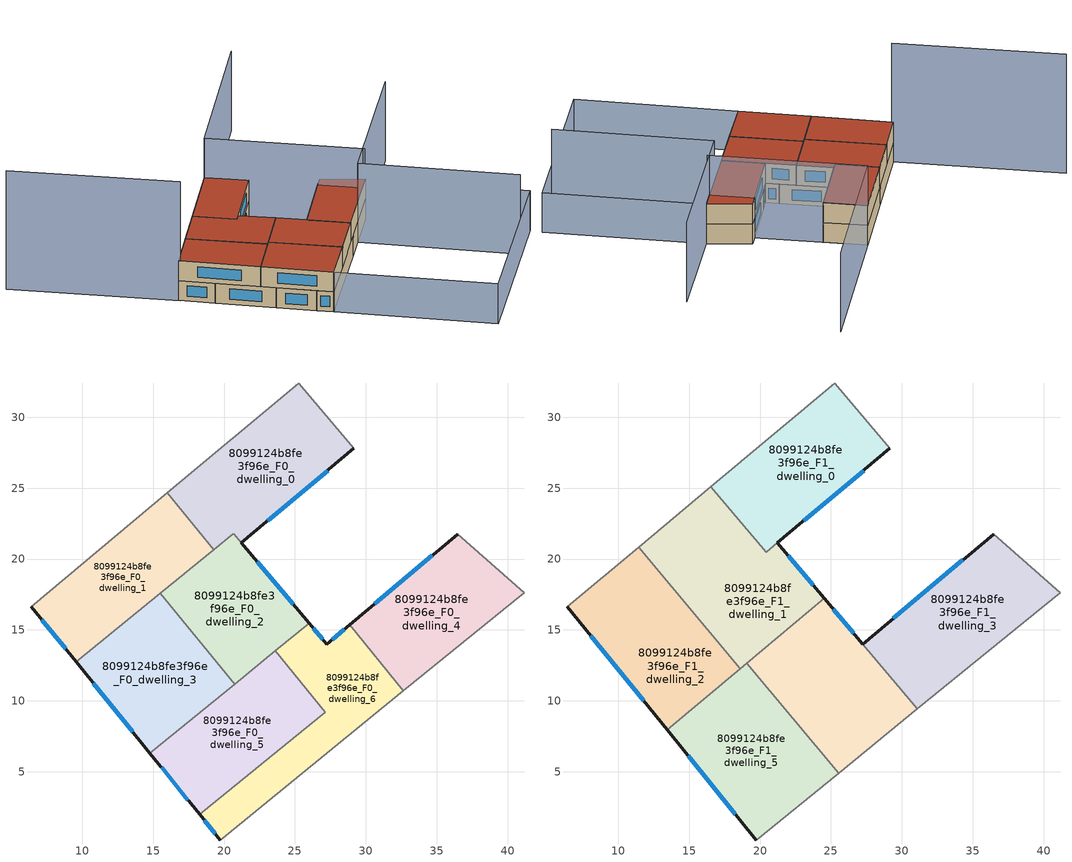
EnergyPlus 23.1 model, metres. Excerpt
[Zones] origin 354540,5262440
8099124b8fe3f96e_F0_dwelling_0
 floor ground (EU_floor_Construction): 25.26,32.42 29.16,27.81 21.22,21.14 20.67,21.8 19.28,20.66 16.01,24.67 z0
 wall outside (EU_wall_Construction): 21.22,21.14 29.16,27.81 z0:3
 wall to 8099124b8fe3f96e_F0_dwelling_1 (EU_wall_Construction): 16.01,24.67 19.28,20.66 z0:3
 wall adiabatic (EU_wall_Construction): 29.16,27.81 25.26,32.42 16.01,24.67 z0:3
 wall to 8099124b8fe3f96e_F0_dwelling_2 (EU_wall_Construction): 19.28,20.66 20.67,21.79 / 20.67,21.8 21.22,21.14 z0:3
 window (EU_Window_Construction): 23.09,22.71 27.3,26.24 z0.7:2.3
 ceiling adiabatic (EU_roof_Construction): 19.87,21.14 16.54,25.11 16.01,24.67 19.27,20.66 z3
8099124b8fe3f96e_F0_dwelling_1
 floor ground (EU_floor_Construction): 16.01,24.67 19.28,20.66 9.56,12.75 6.42,16.64 z0
 wall outside (EU_wall_Construction): 6.42,16.64 9.56,12.75 z0:3
 wall adiabatic (EU_wall_Construction): 16.01,24.67 6.42,16.64 z0:3
 wall to 8099124b8fe3f96e_F0_dwelling_3 (EU_wall_Construction): 9.56,12.75 15.52,17.6 z0:3
 wall to 8099124b8fe3f96e_F0_dwelling_2 (EU_wall_Construction): 15.52,17.6 19.27,20.66 z0:3
 window (EU_Window_Construction): 7.15,15.73 8.82,13.67 z0.7:2.3
 ceiling adiabatic (EU_roof_Construction): 19.27,20.66 16.01,24.67 11.44,20.85 14.71,16.94 z3
8099124b8fe3f96e_F0_dwelling_2
 floor ground (EU_floor_Construction): 20.67,21.79 26.01,15.47 20.74,11.19 15.52,17.6 z0
 wall outside (EU_wall_Construction): 26.01,15.47 21.22,21.14 z0:3
 wall to 8099124b8fe3f96e_F0_dwelling_3 (EU_wall_Construction): 15.52,17.6 20.74,11.19 z0:3
 wall to 8099124b8fe3f96e_F0_dwelling_5 (EU_wall_Construction): 20.74,11.19 23.62,13.53 z0:3
 wall to 8099124b8fe3f96e_F0_dwelling_6 (EU_wall_Construction): 23.62,13.53 26.01,15.47 z0:3
 window (EU_Window_Construction): 24.89,16.8 22.35,19.81 z0.7:2.3
 ceiling adiabatic (EU_roof_Construction): 26.01,15.47 24.53,17.23 19.35,12.9 20.74,11.19 z3
8099124b8fe3f96e_F0_dwelling_3
 floor ground (EU_floor_Construction): 15.52,17.6 20.74,11.19 14.77,6.32 9.56,12.75 z0
 wall outside (EU_wall_Construction): 9.56,12.75 14.77,6.32 z0:3
 wall to 8099124b8fe3f96e_F0_dwelling_5 (EU_wall_Construction): 14.77,6.32 20.74,11.19 z0:3
 window (EU_Window_Construction): 10.79,11.24 13.55,7.83 z0.7:2.3
 ceiling adiabatic (EU_roof_Construction): 20.74,11.19 19.35,12.9 19.06,12.65 20.47,10.96 z3
8099124b8fe3f96e_F0_dwelling_4
 floor ground (EU_floor_Construction): 41.16,17.63 32.65,10.7 28.86,15.36 36.47,21.75 z0
 wall outside (EU_wall_Construction): 36.47,21.75 28.86,15.36 z0:3
 wall adiabatic (EU_wall_Construction): 32.65,10.7 41.16,17.63 36.47,21.75 z0:3
 wall to 8099124b8fe3f96e_F0_dwelling_6 (EU_wall_Construction): 28.86,15.36 32.65,10.7 z0:3
 window (EU_Window_Construction): 34.69,20.25 30.65,16.86 z0.7:2.3
8099124b8fe3f96e_F0_dwelling_5
 floor ground (EU_floor_Construction): 23.62,13.53 27.14,9.21 18.28,1.99 14.77,6.32 z0
 wall outside (EU_wall_Construction): 14.77,6.32 18.28,1.99 z0:3
 wall to 8099124b8fe3f96e_F0_dwelling_6 (EU_wall_Construction): 18.28,1.99 27.14,9.21 23.62,13.53 z0:3
 window (EU_Window_Construction): 15.59,5.3 17.45,3.01 z0.7:2.3
8099124b8fe3f96e_F0_dwelling_6
 floor ground (EU_floor_Construction): 28.86,15.36 32.65,10.7 19.74,0.18 18.28,1.99 27.14,9.21 23.62,13.53 26.01,15.47 27.25,14.01 z0
 wall outside (EU_wall_Construction): 28.86,15.36 27.25,14.01 26.01,15.47 / 18.28,1.99 19.74,0.18 z0:3
 wall adiabatic (EU_wall_Construction): 19.74,0.18 32.65,10.7 z0:3
 window (EU_Window_Construction): 26.96,14.35 26.3,15.13 / 28.48,15.04 27.63,14.33 / 18.62,1.57 19.39,0.61 z0.7:2.3
8099124b8fe3f96e_F1_dwelling_0
 floor to 8099124b8fe3f96e_F0_dwelling_0 (EU_floor_Construction): 25.26,32.42 29.16,27.81 21.22,21.14 20.67,21.8 19.87,21.14 16.54,25.11 z3
 floor to 8099124b8fe3f96e_F0_dwelling_2 (EU_floor_Construction): 20.67,21.79 21.22,21.14 20.43,20.47 19.87,21.14 z3
 wall outside (EU_wall_Construction): 21.22,21.14 29.16,27.81 z3:6
 wall adiabatic (EU_wall_Construction): 29.16,27.81 25.26,32.42 16.54,25.11 z3:6
 wall to 8099124b8fe3f96e_F1_dwelling_1 (EU_wall_Construction): 16.54,25.11 20.43,20.47 21.22,21.14 z3:6
 window (EU_Window_Construction): 23.09,22.71 27.3,26.24 z3.7:5.3
 roof outside (EU_roof_Construction): 29.16,27.81 25.26,32.42 16.54,25.11 20.43,20.47 z6
8099124b8fe3f96e_F1_dwelling_1
 floor to 8099124b8fe3f96e_F0_dwelling_2 (EU_floor_Construction): 21.22,21.14 24.53,17.23 19.35,12.9 15.52,17.6 19.87,21.14 20.43,20.47 z3
 floor to 8099124b8fe3f96e_F0_dwelling_3 (EU_floor_Construction): 15.52,17.6 19.35,12.9 18.62,12.28 14.71,16.94 z3
 floor adiabatic (EU_floor_Construction): 16.54,25.11 19.87,21.14 14.71,16.94 11.44,20.85 z3
 wall outside (EU_wall_Construction): 24.53,17.23 21.22,21.14 z3:6
 wall to 8099124b8fe3f96e_F1_dwelling_2 (EU_wall_Construction): 11.44,20.85 18.62,12.28 z3:6
 wall adiabatic (EU_wall_Construction): 16.54,25.11 11.44,20.85 z3:6
 wall to 8099124b8fe3f96e_F1_dwelling_4 (EU_wall_Construction): 19.06,12.65 24.53,17.23 z3:6
 wall to 8099124b8fe3f96e_F1_dwelling_5 (EU_wall_Construction): 18.62,12.28 19.06,12.65 z3:6
 window (EU_Window_Construction): 23.75,18.15 22,20.22 z3.7:5.3
 roof outside (EU_roof_Construction): 24.53,17.23 21.22,21.14 20.43,20.47 16.54,25.11 11.44,20.85 18.62,12.28 z6
8099124b8fe3f96e_F1_dwelling_2
 floor to 8099124b8fe3f96e_F0_dwelling_1 (EU_floor_Construction): 11.44,20.85 14.71,16.94 9.56,12.75 6.42,16.64 z3
 floor to 8099124b8fe3f96e_F0_dwelling_3 (EU_floor_Construction): 14.71,16.94 18.62,12.28 13.45,7.95 9.56,12.75 z3
 wall outside (EU_wall_Construction): 6.42,16.64 13.45,7.95 z3:6
 wall adiabatic (EU_wall_Construction): 11.44,20.85 6.42,16.64 z3:6
 wall to 8099124b8fe3f96e_F1_dwelling_5 (EU_wall_Construction): 13.45,7.95 18.62,12.28 z3:6
 window (EU_Window_Construction): 8.07,14.6 11.8,9.99 z3.7:5.3
 roof outside (EU_roof_Construction): 18.62,12.28 11.44,20.85 6.42,16.64 13.45,7.95 z6
8099124b8fe3f96e_F1_dwelling_3
 floor to 8099124b8fe3f96e_F0_dwelling_4 (EU_floor_Construction): 41.16,17.63 32.65,10.7 28.86,15.36 36.47,21.75 z3
 floor to 8099124b8fe3f96e_F0_dwelling_6 (EU_floor_Construction): 28.86,15.36 32.65,10.7 31.09,9.43 27.25,14.01 z3
 wall outside (EU_wall_Construction): 36.47,21.75 27.25,14.01 z3:6
 wall to 8099124b8fe3f96e_F1_dwelling_4 (EU_wall_Construction): 27.25,14.01 31.09,9.43 z3:6
 wall adiabatic (EU_wall_Construction): 31.09,9.43 41.16,17.63 36.47,21.75 z3:6
 window (EU_Window_Construction): 34.31,19.93 29.41,15.83 z3.7:5.3
 roof outside (EU_roof_Construction): 41.16,17.63 36.47,21.75 27.25,14.01 31.09,9.43 z6
8099124b8fe3f96e_F1_dwelling_4
 floor to 8099124b8fe3f96e_F0_dwelling_6 (EU_floor_Construction): 27.25,14.01 31.09,9.43 25.54,4.91 24.05,6.69 27.14,9.21 23.62,13.53 26.01,15.47 z3
 floor to 8099124b8fe3f96e_F0_dwelling_5 (EU_floor_Construction): 23.62,13.53 27.14,9.21 24.05,6.69 20.47,10.96 z3
 floor adiabatic (EU_floor_Construction): 24.53,17.23 26.01,15.47 20.47,10.96 19.05,12.65 z3
 wall outside (EU_wall_Construction): 27.25,14.01 24.53,17.23 z3:6
 wall adiabatic (EU_wall_Construction): 25.54,4.91 31.09,9.43 z3:6
 wall to 8099124b8fe3f96e_F1_dwelling_5 (EU_wall_Construction): 19.05,12.65 25.54,4.91 z3:6
 window (EU_Window_Construction): 26.61,14.77 25.16,16.47 z3.7:5.3
 roof outside (EU_roof_Construction): 31.09,9.43 27.25,14.01 24.53,17.23 19.05,12.65 25.54,4.91 z6
8099124b8fe3f96e_F1_dwelling_5
 floor to 8099124b8fe3f96e_F0_dwelling_3 (EU_floor_Construction): 19.05,12.65 20.47,10.96 14.77,6.32 13.45,7.95 z3
 floor to 8099124b8fe3f96e_F0_dwelling_5 (EU_floor_Construction): 20.47,10.96 24.05,6.69 18.28,1.99 14.77,6.32 z3
 floor to 8099124b8fe3f96e_F0_dwelling_6 (EU_floor_Construction): 24.05,6.69 25.54,4.91 19.74,0.18 18.28,1.99 z3
 wall outside (EU_wall_Construction): 13.45,7.95 19.74,0.18 z3:6
 wall adiabatic (EU_wall_Construction): 19.74,0.18 25.54,4.91 z3:6
 window (EU_Window_Construction): 14.93,6.13 18.26,2.01 z3.7:5.3
 roof outside (EU_roof_Construction): 25.54,4.91 19.05,12.65 13.45,7.95 19.74,0.18 z6
shading: 19.74,0.19 41.17,17.63 / 41.17,17.63 55.29,0.29 / 55.29,0.29 33.86,-17.16 / 33.86,-17.16 19.74,0.19 z0:6; 49.65,-4.02 35.66,13.15 / 35.66,13.15 54.39,28.41 / 39.24,15.72 25.26,32.42 / 25.26,32.42 44.91,48.87 z0:12; 6.56,16.47 -8.7,34.54 z0:18
[Building]
EU S2 Campaign: North Axis=0; Terrain=City; Solar Distribution=FullExterior
[Site:Location]
Budapest.Ferenc.Liszt.Intl.AP: Latitude=47.437; Longitude=19.256; Time Zone=1; Elevation=185
[SizingPeriod:WeatherFileDays]
AnnualSizingPeriod: Begin Month=1; Begin Day of Month=1; End Month=12; End Day of Month=31; Day of Week for Start Day=Monday; Use Weather File Daylight Saving Period=No; Use Weather File Rain and Snow Indicators=No
[MATERIAL]
EU_InternalMass_Material: Roughness=MediumRough; Thickness=0.1; Conductivity=1; Density=1800; Specific Heat=900; Thermal Absorptance=0.9; Solar Absorptance=0.7; Visible Absorptance=0.7
[MATERIAL:NOMASS] Roughness=MediumRough; Thermal Absorptance=0.9; Solar Absorptance=0.7; Visible Absorptance=0.7
Name | Thermal Resistance
EU_wall_NoMass | 0.832559
EU_roof_NoMass | 1.39638
EU_floor_NoMass | 0.872794
[WINDOWMATERIAL:SIMPLEGLAZINGSYSTEM]
EU_Window_SimpleGlazing: UFactor=2.79869; Solar Heat Gain Coefficient=0.75; Visible Transmittance=0.75
[CONSTRUCTION]
EU_wall_Construction: EU_wall_NoMass
EU_roof_Construction: EU_roof_NoMass
EU_floor_Construction: EU_floor_NoMass
EU_Window_Construction: EU_Window_SimpleGlazing
EU_InternalMass_Construction: EU_InternalMass_Material
[ZONE] Type=1; Multiplier=1; Ceiling Height=autocalculate; Floor Area=autocalculate; Part of Total Floor Area=Yes
Name | Volume
8099124b8fe3f96e_F0_dwelling_0 | 215.283
8099124b8fe3f96e_F1_dwelling_0 | 206.713
8099124b8fe3f96e_F0_dwelling_1 | 191.002
8099124b8fe3f96e_F1_dwelling_1 | 239
8099124b8fe3f96e_F0_dwelling_2 | 166.68
8099124b8fe3f96e_F1_dwelling_2 | 222.853
8099124b8fe3f96e_F0_dwelling_3; 8099124b8fe3f96e_F0_dwelling_5 | 191.013
8099124b8fe3f96e_F1_dwelling_3 | 228.056
8099124b8fe3f96e_F0_dwelling_4 | 191.023
8099124b8fe3f96e_F1_dwelling_4 | 217.649
8099124b8fe3f96e_F1_dwelling_5 | 222.848
8099124b8fe3f96e_F0_dwelling_6 | 191.012
[INTERNALMASS] Construction=EU_InternalMass_Construction
Name | Zone or ZoneList | Surface Area
8099124b8fe3f96e_F0_dwelling_0_EU_InternalMass | 8099124b8fe3f96e_F0_dwelling_0 | 71.7628
8099124b8fe3f96e_F0_dwelling_1_EU_InternalMass | 8099124b8fe3f96e_F0_dwelling_1 | 63.6669
8099124b8fe3f96e_F0_dwelling_2_EU_InternalMass | 8099124b8fe3f96e_F0_dwelling_2 | 55.579
8099124b8fe3f96e_F0_dwelling_3_EU_InternalMass | 8099124b8fe3f96e_F0_dwelling_3 | 63.67
8099124b8fe3f96e_F0_dwelling_4_EU_InternalMass | 8099124b8fe3f96e_F0_dwelling_4 | 63.6738
8099124b8fe3f96e_F0_dwelling_5_EU_InternalMass | 8099124b8fe3f96e_F0_dwelling_5 | 63.6764
8099124b8fe3f96e_F0_dwelling_6_EU_InternalMass | 8099124b8fe3f96e_F0_dwelling_6 | 63.6707
8099124b8fe3f96e_F1_dwelling_0_EU_InternalMass | 8099124b8fe3f96e_F1_dwelling_0 | 68.9038
8099124b8fe3f96e_F1_dwelling_1_EU_InternalMass | 8099124b8fe3f96e_F1_dwelling_1 | 79.6692
8099124b8fe3f96e_F1_dwelling_2_EU_InternalMass | 8099124b8fe3f96e_F1_dwelling_2 | 74.2841
8099124b8fe3f96e_F1_dwelling_3_EU_InternalMass | 8099124b8fe3f96e_F1_dwelling_3 | 76.0187
8099124b8fe3f96e_F1_dwelling_4_EU_InternalMass | 8099124b8fe3f96e_F1_dwelling_4 | 72.5497
8099124b8fe3f96e_F1_dwelling_5_EU_InternalMass | 8099124b8fe3f96e_F1_dwelling_5 | 74.2827
[OTHEREQUIPMENT] Fuel Type=Electricity; Design Level Calculation Method=Watts/Area; Power per Zone Floor Area=1; Fraction Latent=0; Fraction Radiant=0; Fraction Lost=0; Carbon Dioxide Generation Rate=0; EndUse Subcategory=EU_Step8_InternalGains
Name | Zone or ZoneList or Space or SpaceList | Schedule
EU_Step8_InternalGain_8099124b8fe3f96e_F0_dwelling_0_f000 | 8099124b8fe3f96e_F0_dwelling_0 | EU_Step8_GainSchedule_8099124b8fe3f96e_F0_dwelling_0_f000
EU_Step8_InternalGain_8099124b8fe3f96e_F0_dwelling_1_f000 | 8099124b8fe3f96e_F0_dwelling_1 | EU_Step8_GainSchedule_8099124b8fe3f96e_F0_dwelling_1_f000
EU_Step8_InternalGain_8099124b8fe3f96e_F0_dwelling_2_f000 | 8099124b8fe3f96e_F0_dwelling_2 | EU_Step8_GainSchedule_8099124b8fe3f96e_F0_dwelling_2_f000
EU_Step8_InternalGain_8099124b8fe3f96e_F0_dwelling_3_f000 | 8099124b8fe3f96e_F0_dwelling_3 | EU_Step8_GainSchedule_8099124b8fe3f96e_F0_dwelling_3_f000
EU_Step8_InternalGain_8099124b8fe3f96e_F0_dwelling_4_f000 | 8099124b8fe3f96e_F0_dwelling_4 | EU_Step8_GainSchedule_8099124b8fe3f96e_F0_dwelling_4_f000
EU_Step8_InternalGain_8099124b8fe3f96e_F0_dwelling_5_f000 | 8099124b8fe3f96e_F0_dwelling_5 | EU_Step8_GainSchedule_8099124b8fe3f96e_F0_dwelling_5_f000
EU_Step8_InternalGain_8099124b8fe3f96e_F0_dwelling_6_f000 | 8099124b8fe3f96e_F0_dwelling_6 | EU_Step8_GainSchedule_8099124b8fe3f96e_F0_dwelling_6_f000
EU_Step8_InternalGain_8099124b8fe3f96e_F1_dwelling_0_f000 | 8099124b8fe3f96e_F1_dwelling_0 | EU_Step8_GainSchedule_8099124b8fe3f96e_F1_dwelling_0_f000
EU_Step8_InternalGain_8099124b8fe3f96e_F1_dwelling_1_f000 | 8099124b8fe3f96e_F1_dwelling_1 | EU_Step8_GainSchedule_8099124b8fe3f96e_F1_dwelling_1_f000
EU_Step8_InternalGain_8099124b8fe3f96e_F1_dwelling_2_f000 | 8099124b8fe3f96e_F1_dwelling_2 | EU_Step8_GainSchedule_8099124b8fe3f96e_F1_dwelling_2_f000
EU_Step8_InternalGain_8099124b8fe3f96e_F1_dwelling_3_f000 | 8099124b8fe3f96e_F1_dwelling_3 | EU_Step8_GainSchedule_8099124b8fe3f96e_F1_dwelling_3_f000
EU_Step8_InternalGain_8099124b8fe3f96e_F1_dwelling_4_f000 | 8099124b8fe3f96e_F1_dwelling_4 | EU_Step8_GainSchedule_8099124b8fe3f96e_F1_dwelling_4_f000
EU_Step8_InternalGain_8099124b8fe3f96e_F1_dwelling_5_f000 | 8099124b8fe3f96e_F1_dwelling_5 | EU_Step8_GainSchedule_8099124b8fe3f96e_F1_dwelling_5_f000
[ZONEVENTILATION:DESIGNFLOWRATE] Schedule=EU_AlwaysOn; Design Flow Rate Calculation Method=AirChanges/Hour; Air Changes per Hour=0.475469; Ventilation Type=Natural; Fan Pressure Rise=0; Fan Total Efficiency=1; Constant Term Coefficient=1; Temperature Term Coefficient=0; Velocity Term Coefficient=0; Velocity Squared Term Coefficient=0; Minimum Indoor Temperature=-100; Maximum Indoor Temperature=100; Delta Temperature=-100; Minimum Outdoor Temperature=-100; Maximum Outdoor Temperature=100; Maximum Wind Speed=40
Name | Zone or ZoneList or Space or SpaceList
EU_ConstantAir_8099124b8fe3f96e_F0_dwelling_0 | 8099124b8fe3f96e_F0_dwelling_0
EU_ConstantAir_8099124b8fe3f96e_F0_dwelling_1 | 8099124b8fe3f96e_F0_dwelling_1
EU_ConstantAir_8099124b8fe3f96e_F0_dwelling_2 | 8099124b8fe3f96e_F0_dwelling_2
EU_ConstantAir_8099124b8fe3f96e_F0_dwelling_3 | 8099124b8fe3f96e_F0_dwelling_3
EU_ConstantAir_8099124b8fe3f96e_F0_dwelling_4 | 8099124b8fe3f96e_F0_dwelling_4
EU_ConstantAir_8099124b8fe3f96e_F0_dwelling_5 | 8099124b8fe3f96e_F0_dwelling_5
EU_ConstantAir_8099124b8fe3f96e_F0_dwelling_6 | 8099124b8fe3f96e_F0_dwelling_6
EU_ConstantAir_8099124b8fe3f96e_F1_dwelling_0 | 8099124b8fe3f96e_F1_dwelling_0
EU_ConstantAir_8099124b8fe3f96e_F1_dwelling_1 | 8099124b8fe3f96e_F1_dwelling_1
EU_ConstantAir_8099124b8fe3f96e_F1_dwelling_2 | 8099124b8fe3f96e_F1_dwelling_2
EU_ConstantAir_8099124b8fe3f96e_F1_dwelling_3 | 8099124b8fe3f96e_F1_dwelling_3
EU_ConstantAir_8099124b8fe3f96e_F1_dwelling_4 | 8099124b8fe3f96e_F1_dwelling_4
EU_ConstantAir_8099124b8fe3f96e_F1_dwelling_5 | 8099124b8fe3f96e_F1_dwelling_5
[HVACTEMPLATE:THERMOSTAT] Constant Heating Setpoint=20; Constant Cooling Setpoint=50
EU_HeatOnly_8099124b8fe3f96e_F0_dwelling_0; EU_HeatOnly_8099124b8fe3f96e_F0_dwelling_1; EU_HeatOnly_8099124b8fe3f96e_F0_dwelling_2; EU_HeatOnly_8099124b8fe3f96e_F0_dwelling_3; EU_HeatOnly_8099124b8fe3f96e_F0_dwelling_4; EU_HeatOnly_8099124b8fe3f96e_F0_dwelling_5; EU_HeatOnly_8099124b8fe3f96e_F0_dwelling_6; EU_HeatOnly_8099124b8fe3f96e_F1_dwelling_0; EU_HeatOnly_8099124b8fe3f96e_F1_dwelling_1; EU_HeatOnly_8099124b8fe3f96e_F1_dwelling_2; EU_HeatOnly_8099124b8fe3f96e_F1_dwelling_3; EU_HeatOnly_8099124b8fe3f96e_F1_dwelling_4; EU_HeatOnly_8099124b8fe3f96e_F1_dwelling_5
[HVACTEMPLATE:ZONE:IDEALLOADSAIRSYSTEM] System Availability Schedule=EU_AlwaysOn; Maximum Heating Supply Air Temperature=50; Minimum Cooling Supply Air Temperature=13; Maximum Heating Supply Air Humidity Ratio=0.0156; Minimum Cooling Supply Air Humidity Ratio=0.0077; Heating Limit=NoLimit; Cooling Limit=NoLimit; Heating Availability Schedule=EU_AlwaysOn; Cooling Availability Schedule=EU_CoolingOff; Dehumidification Control Type=ConstantSensibleHeatRatio; Cooling Sensible Heat Ratio=0.7; Dehumidification Setpoint=60; Humidification Control Type=None; Humidification Setpoint=30; Outdoor Air Method=None; Outdoor Air Flow Rate per Person=0.00944; Outdoor Air Flow Rate per Zone Floor Area=0; Outdoor Air Flow Rate per Zone=0; Demand Controlled Ventilation Type=None; Outdoor Air Economizer Type=NoEconomizer; Heat Recovery Type=None; Sensible Heat Recovery Effectiveness=0.7; Latent Heat Recovery Effectiveness=0.65
Name | Template Thermostat
8099124b8fe3f96e_F0_dwelling_0 | EU_HeatOnly_8099124b8fe3f96e_F0_dwelling_0
8099124b8fe3f96e_F0_dwelling_1 | EU_HeatOnly_8099124b8fe3f96e_F0_dwelling_1
8099124b8fe3f96e_F0_dwelling_2 | EU_HeatOnly_8099124b8fe3f96e_F0_dwelling_2
8099124b8fe3f96e_F0_dwelling_3 | EU_HeatOnly_8099124b8fe3f96e_F0_dwelling_3
8099124b8fe3f96e_F0_dwelling_4 | EU_HeatOnly_8099124b8fe3f96e_F0_dwelling_4
8099124b8fe3f96e_F0_dwelling_5 | EU_HeatOnly_8099124b8fe3f96e_F0_dwelling_5
8099124b8fe3f96e_F0_dwelling_6 | EU_HeatOnly_8099124b8fe3f96e_F0_dwelling_6
8099124b8fe3f96e_F1_dwelling_0 | EU_HeatOnly_8099124b8fe3f96e_F1_dwelling_0
8099124b8fe3f96e_F1_dwelling_1 | EU_HeatOnly_8099124b8fe3f96e_F1_dwelling_1
8099124b8fe3f96e_F1_dwelling_2 | EU_HeatOnly_8099124b8fe3f96e_F1_dwelling_2
8099124b8fe3f96e_F1_dwelling_3 | EU_HeatOnly_8099124b8fe3f96e_F1_dwelling_3
8099124b8fe3f96e_F1_dwelling_4 | EU_HeatOnly_8099124b8fe3f96e_F1_dwelling_4
8099124b8fe3f96e_F1_dwelling_5 | EU_HeatOnly_8099124b8fe3f96e_F1_dwelling_5
[SIZING:ZONE] Zone Cooling Design Supply Air Temperature Input Method=SupplyAirTemperature; Zone Cooling Design Supply Air Temperature=13; Zone Heating Design Supply Air Temperature Input Method=SupplyAirTemperature; Zone Heating Design Supply Air Temperature=50; Zone Cooling Design Supply Air Humidity Ratio=0.008; Zone Heating Design Supply Air Humidity Ratio=0.008; Cooling Design Air Flow Method=DesignDay; Cooling Design Air Flow Rate=0; Cooling Minimum Air Flow per Zone Floor Area=0.000762; Cooling Minimum Air Flow=0; Cooling Minimum Air Flow Fraction=0.2; Heating Design Air Flow Method=DesignDay; Heating Design Air Flow Rate=0; Heating Maximum Air Flow per Zone Floor Area=0.002032; Heating Maximum Air Flow=0.141576; Heating Maximum Air Flow Fraction=0.3; Account for Dedicated Outdoor Air System=No; Dedicated Outdoor Air System Control Strategy=NeutralSupplyAir; Dedicated Outdoor Air Low Setpoint Temperature for Design=autosize; Dedicated Outdoor Air High Setpoint Temperature for Design=autosize; Zone Load Sizing Method=Sensible Load Only No Latent Load; Zone Latent Cooling Design Supply Air Humidity Ratio Input Method=HumidityRatioDifference; Zone Cooling Design Supply Air Humidity Ratio Difference=0.005; Zone Latent Heating Design Supply Air Humidity Ratio Input Method=HumidityRatioDifference; Zone Humidification Design Supply Air Humidity Ratio Difference=0.005
8099124b8fe3f96e_F0_dwelling_0; 8099124b8fe3f96e_F0_dwelling_1; 8099124b8fe3f96e_F0_dwelling_2; 8099124b8fe3f96e_F0_dwelling_3; 8099124b8fe3f96e_F0_dwelling_4; 8099124b8fe3f96e_F0_dwelling_5; 8099124b8fe3f96e_F0_dwelling_6; 8099124b8fe3f96e_F1_dwelling_0; 8099124b8fe3f96e_F1_dwelling_1; 8099124b8fe3f96e_F1_dwelling_2; 8099124b8fe3f96e_F1_dwelling_3; 8099124b8fe3f96e_F1_dwelling_4; 8099124b8fe3f96e_F1_dwelling_5
[SCHEDULE:CONSTANT]
Name | Hourly Value
EU_AlwaysOn | 1
EU_CoolingOff | 0
[SCHEDULE:FILE] Column Number=1; Rows to Skip at Top=0; Number of Hours of Data=8760; Column Separator=Comma; Interpolate to Timestep=No; Minutes per Item=60; Adjust Schedule for Daylight Savings=Yes
Name | File
EU_Step8_GainSchedule_8099124b8fe3f96e_F0_dwelling_0_f000 | ../../schedules/8099124b8fe3f96e/8099124b8fe3f96e_F0_dwelling_0_f000_gain.csv
EU_Step8_GainSchedule_8099124b8fe3f96e_F0_dwelling_1_f000 | ../../schedules/8099124b8fe3f96e/8099124b8fe3f96e_F0_dwelling_1_f000_gain.csv
EU_Step8_GainSchedule_8099124b8fe3f96e_F0_dwelling_2_f000 | ../../schedules/8099124b8fe3f96e/8099124b8fe3f96e_F0_dwelling_2_f000_gain.csv
EU_Step8_GainSchedule_8099124b8fe3f96e_F0_dwelling_3_f000 | ../../schedules/8099124b8fe3f96e/8099124b8fe3f96e_F0_dwelling_3_f000_gain.csv
EU_Step8_GainSchedule_8099124b8fe3f96e_F0_dwelling_4_f000 | ../../schedules/8099124b8fe3f96e/8099124b8fe3f96e_F0_dwelling_4_f000_gain.csv
EU_Step8_GainSchedule_8099124b8fe3f96e_F0_dwelling_5_f000 | ../../schedules/8099124b8fe3f96e/8099124b8fe3f96e_F0_dwelling_5_f000_gain.csv
EU_Step8_GainSchedule_8099124b8fe3f96e_F0_dwelling_6_f000 | ../../schedules/8099124b8fe3f96e/8099124b8fe3f96e_F0_dwelling_6_f000_gain.csv
EU_Step8_GainSchedule_8099124b8fe3f96e_F1_dwelling_0_f000 | ../../schedules/8099124b8fe3f96e/8099124b8fe3f96e_F1_dwelling_0_f000_gain.csv
EU_Step8_GainSchedule_8099124b8fe3f96e_F1_dwelling_1_f000 | ../../schedules/8099124b8fe3f96e/8099124b8fe3f96e_F1_dwelling_1_f000_gain.csv
EU_Step8_GainSchedule_8099124b8fe3f96e_F1_dwelling_2_f000 | ../../schedules/8099124b8fe3f96e/8099124b8fe3f96e_F1_dwelling_2_f000_gain.csv
EU_Step8_GainSchedule_8099124b8fe3f96e_F1_dwelling_3_f000 | ../../schedules/8099124b8fe3f96e/8099124b8fe3f96e_F1_dwelling_3_f000_gain.csv
EU_Step8_GainSchedule_8099124b8fe3f96e_F1_dwelling_4_f000 | ../../schedules/8099124b8fe3f96e/8099124b8fe3f96e_F1_dwelling_4_f000_gain.csv
EU_Step8_GainSchedule_8099124b8fe3f96e_F1_dwelling_5_f000 | ../../schedules/8099124b8fe3f96e/8099124b8fe3f96e_F1_dwelling_5_f000_gain.csv
